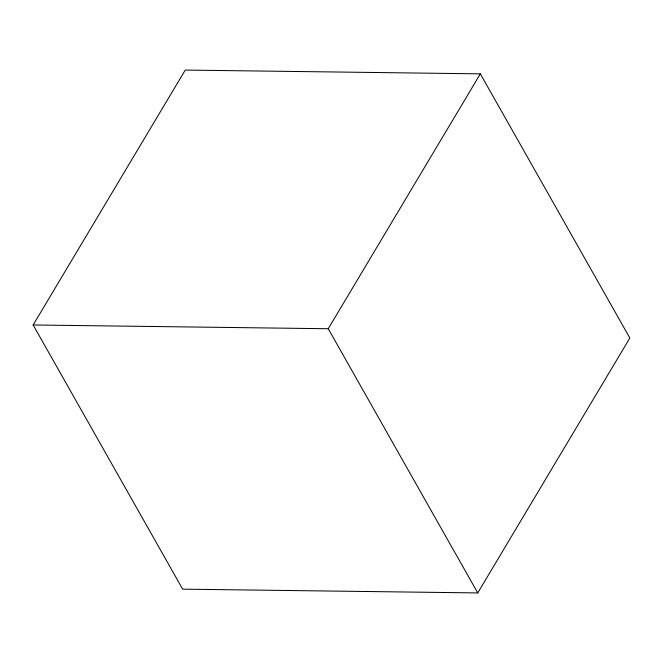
<?xml version="1.0" encoding="UTF-8"?>
<svg xmlns="http://www.w3.org/2000/svg" width="663" height="663" viewBox="0 0 663 663"><rect width="100%" height="100%" fill="white"/><g stroke="black" fill="none" stroke-linecap="round" stroke-linejoin="round"><path stroke-width="0.99" d="M33.15 324.969L185.25 70.071L480.344 73.85L629.85 338.031L477.75 592.929L182.656 589.15L33.15 324.969L328.251 328.74L477.75 592.929M328.251 328.74L480.344 73.85"/></g></svg>
